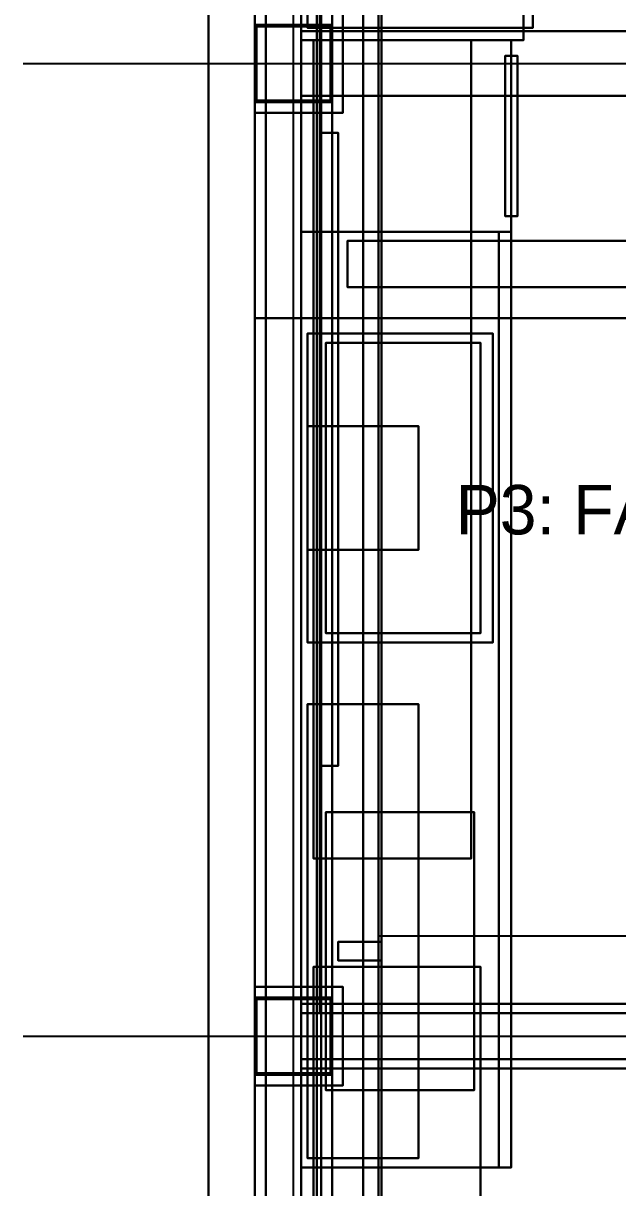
# Model space of a CAD drawing. Header units: metres. Extents: x -1 to 116, y -1 to 42.
# Drawn here: x -0.6 to 1.325, y 11.384 to 15.155 of the extents above; entities that cross this region are included whole.
import ezdxf

# ---------------------------------------------------------------- set-up
doc = ezdxf.new("R2010")
doc.units = ezdxf.units.M
for name, color, linetype in [('CANALON_OCULTO_PROPIO_3D', 8, 'CONTINUOUS'), ('CERCA_PERIMETRAL_3D', 8, 'CONTINUOUS'), ('COLUMNAS_3D', 1, 'CONTINUOUS'), ('CUBIERTA_CHALET_3D', 9, 'CONTINUOUS'), ('EJES_ESTRUCTURALES', 1, 'CONTINUOUS'), ('ESTRUCTURA_MADERA_CHALET_3D', 34, 'CONTINUOUS'), ('LOSA_PISO_3D', 8, 'CONTINUOUS'), ('MUROS_EXTERIORES_3D', 7, 'CONTINUOUS'), ('MUROS_INTERIORES_3D', 7, 'CONTINUOUS'), ('P2_COCINA_ISLA_3D', 34, 'CONTINUOUS'), ('P2_COLUMNAS_3D', 1, 'CONTINUOUS'), ('P2_LOSA_PISO_3D', 8, 'CONTINUOUS'), ('P2_MUROS_EXT_3D', 34, 'CONTINUOUS'), ('P3_COLUMNAS_METAL_NEGRO_3D', 8, 'CONTINUOUS'), ('P3_LOSA_STEELDECK_3D', 8, 'CONTINUOUS'), ('P3_MOBILIARIO_PRIVADO_3D', 34, 'CONTINUOUS'), ('P3_MUROS_EXT_3D', 34, 'CONTINUOUS'), ('P3_ROTULOS', 5, 'CONTINUOUS'), ('PB_MOBILIARIO_GARAJE_3D', 8, 'CONTINUOUS'), ('PB_TIMBER_FRAME_3D', 30, 'CONTINUOUS'), ('PB_ZOCALO_PIEDRA_3D', 8, 'CONTINUOUS'), ('TERRENO_3D', 3, 'CONTINUOUS')]:
    doc.layers.add(name, color=color, linetype=linetype)

msp = doc.modelspace()

# ---------------------------------------------------------------- linework, layer by layer
at = {"layer": 'CANALON_OCULTO_PROPIO_3D', "color": 8}
for points in [[(0.15, 7.45, 9.28), (0.35, 7.45, 9.28), (0.35, 24.71, 9.28), (0.15, 24.71, 9.28)], [(0.15, 7.45, 9.34), (0.35, 7.45, 9.34), (0.35, 24.71, 9.34), (0.15, 24.71, 9.34)], [(0.15, 7.45, 9.28), (0.15, 24.71, 9.28), (0.15, 24.71, 9.34), (0.15, 7.45, 9.34)], [(0.3, 7.45, 8.82), (0.55, 7.45, 8.82), (0.55, 24.71, 8.82), (0.3, 24.71, 8.82)], [(0.3, 7.45, 8.88), (0.55, 7.45, 8.88), (0.55, 24.71, 8.88), (0.3, 24.71, 8.88)], [(0.3, 7.45, 8.82), (0.3, 24.71, 8.82), (0.3, 24.71, 8.88), (0.3, 7.45, 8.88)], [(0.35, 7.45, 9.28), (0.35, 24.71, 9.28), (0.35, 24.71, 9.34), (0.35, 7.45, 9.34)], [(0.5, 7.45, 8.88), (0.56, 7.45, 8.88), (0.56, 24.71, 8.88), (0.5, 24.71, 8.88)], [(0.5, 7.45, 9.02), (0.56, 7.45, 9.02), (0.56, 24.71, 9.02), (0.5, 24.71, 9.02)], [(0.5, 7.45, 8.88), (0.5, 24.71, 8.88), (0.5, 24.71, 9.02), (0.5, 7.45, 9.02)], [(0.55, 7.45, 8.82), (0.55, 24.71, 8.82), (0.55, 24.71, 8.88), (0.55, 7.45, 8.88)], [(0.56, 7.45, 8.88), (0.56, 24.71, 8.88), (0.56, 24.71, 9.02), (0.56, 7.45, 9.02)]]:
    msp.add_3dface(points, dxfattribs=at)
at = {"layer": 'CERCA_PERIMETRAL_3D', "color": 8}
for points in [[(0, 11.3), (0.15, 11.3), (0.15, 24.706), (0, 24.706)], [(0, 11.3, 2.5), (0.15, 11.3, 2.5), (0.15, 24.706, 2.5), (0, 24.706, 2.5)], [(0, 11.3), (0, 24.706), (0, 24.706, 2.5), (0, 11.3, 2.5)], [(0.15, 11.3), (0.15, 24.706), (0.15, 24.706, 2.5), (0.15, 11.3, 2.5)]]:
    msp.add_3dface(points, dxfattribs=at)
at = {"layer": 'COLUMNAS_3D', "color": 1}
for points in [[(0.15, 14.9), (0.4, 14.9), (0.4, 15.15), (0.15, 15.15)], [(0.15, 14.9, 2.85), (0.4, 14.9, 2.85), (0.4, 15.15, 2.85), (0.15, 15.15, 2.85)], [(0.15, 15.15), (0.4, 15.15), (0.4, 15.15, 2.85), (0.15, 15.15, 2.85)], [(0.15, 14.9), (0.15, 15.15), (0.15, 15.15, 2.85), (0.15, 14.9, 2.85)], [(0.4, 14.9), (0.4, 15.15), (0.4, 15.15, 2.85), (0.4, 14.9, 2.85)], [(0.15, 14.9), (0.4, 14.9), (0.4, 14.9, 2.85), (0.15, 14.9, 2.85)], [(0.15, 11.75), (0.4, 11.75), (0.4, 12), (0.15, 12)], [(0.15, 11.75, 2.85), (0.4, 11.75, 2.85), (0.4, 12, 2.85), (0.15, 12, 2.85)], [(0.15, 12), (0.4, 12), (0.4, 12, 2.85), (0.15, 12, 2.85)], [(0.15, 11.75), (0.15, 12), (0.15, 12, 2.85), (0.15, 11.75, 2.85)], [(0.4, 11.75), (0.4, 12), (0.4, 12, 2.85), (0.4, 11.75, 2.85)], [(0.15, 11.75), (0.4, 11.75), (0.4, 11.75, 2.85), (0.15, 11.75, 2.85)]]:
    msp.add_3dface(points, dxfattribs=at)
at = {"layer": 'CUBIERTA_CHALET_3D', "color": 9}
for points in [[(0.4, 7.45, 8.9188), (2.45, 7.45, 10.1997), (2.45, 24.71, 10.1997), (0.4, 24.71, 8.9188)], [(0.4, 7.45, 9.0988), (2.45, 7.45, 10.3797), (2.45, 24.71, 10.3797), (0.4, 24.71, 9.0988)], [(0.4, 7.45, 8.9188), (0.4, 24.71, 8.9188), (0.4, 24.71, 9.0988), (0.4, 7.45, 9.0988)]]:
    msp.add_3dface(points, dxfattribs=at)
at = {"layer": 'EJES_ESTRUCTURALES', "color": 1}
for p, q in [((0.275, 1.8), (0.275, 25.51)), ((-0.6, 15.025), (10.4, 15.025)), ((-0.6, 11.875), (10.4, 11.875))]:
    msp.add_line(p, q, dxfattribs=at)
at = {"layer": 'ESTRUCTURA_MADERA_CHALET_3D', "color": 34}
for points in [[(0.45, 14.3, 8.67), (9.15, 14.3, 8.67), (9.15, 14.45, 8.67), (0.45, 14.45, 8.67)], [(0.45, 14.3, 8.85), (9.15, 14.3, 8.85), (9.15, 14.45, 8.85), (0.45, 14.45, 8.85)], [(0.45, 14.45, 8.67), (9.15, 14.45, 8.67), (9.15, 14.45, 8.85), (0.45, 14.45, 8.85)], [(0.45, 14.3, 8.67), (0.45, 14.45, 8.67), (0.45, 14.45, 8.85), (0.45, 14.3, 8.85)], [(0.45, 14.3, 8.67), (9.15, 14.3, 8.67), (9.15, 14.3, 8.85), (0.45, 14.3, 8.85)]]:
    msp.add_3dface(points, dxfattribs=at)
at = {"layer": 'LOSA_PISO_3D', "color": 8}
for points in [[(0.15, 10.35, -0.15), (9.15, 10.35, -0.15), (9.15, 24.71, -0.15), (0.15, 24.71, -0.15)], [(0.15, 10.35), (9.15, 10.35), (9.15, 24.71), (0.15, 24.71)], [(0.15, 10.35, -0.15), (0.15, 24.71, -0.15), (0.15, 24.71), (0.15, 10.35)]]:
    msp.add_3dface(points, dxfattribs=at)
at = {"layer": 'MUROS_EXTERIORES_3D', "color": 7}
for points in [[(0.15, 3), (0.3, 3), (0.3, 24.71), (0.15, 24.71)], [(0.15, 3, 2.85), (0.3, 3, 2.85), (0.3, 24.71, 2.85), (0.15, 24.71, 2.85)], [(0.15, 3), (0.15, 24.71), (0.15, 24.71, 2.85), (0.15, 3, 2.85)], [(0.3, 3), (0.3, 24.71), (0.3, 24.71, 2.85), (0.3, 3, 2.85)]]:
    msp.add_3dface(points, dxfattribs=at)
at = {"layer": 'MUROS_INTERIORES_3D', "color": 7}
for points in [[(0.3, 11.8), (1.6, 11.8), (1.6, 11.95), (0.3, 11.95)], [(0.3, 11.8, 2.85), (1.6, 11.8, 2.85), (1.6, 11.95, 2.85), (0.3, 11.95, 2.85)], [(0.3, 11.95), (1.6, 11.95), (1.6, 11.95, 2.85), (0.3, 11.95, 2.85)], [(0.3, 11.8), (0.3, 11.95), (0.3, 11.95, 2.85), (0.3, 11.8, 2.85)], [(0.3, 11.8), (1.6, 11.8), (1.6, 11.8, 2.85), (0.3, 11.8, 2.85)]]:
    msp.add_3dface(points, dxfattribs=at)
at = {"layer": 'P2_COCINA_ISLA_3D', "color": 34}
for points in [[(0.3, 15.1, 4.98), (1.02, 15.1, 4.98), (1.02, 16.1, 4.98), (0.3, 16.1, 4.98)], [(0.3, 15.1, 5.3), (1.02, 15.1, 5.3), (1.02, 16.1, 5.3), (0.3, 16.1, 5.3)], [(0.3, 15.1, 4.98), (0.3, 16.1, 4.98), (0.3, 16.1, 5.3), (0.3, 15.1, 5.3)], [(1.02, 15.1, 4.98), (1.02, 16.1, 4.98), (1.02, 16.1, 5.3), (1.02, 15.1, 5.3)], [(0.3, 14.48, 3), (0.98, 14.48, 3), (0.98, 15.1, 3), (0.3, 15.1, 3)], [(0.3, 14.48, 5.3), (0.98, 14.48, 5.3), (0.98, 15.1, 5.3), (0.3, 15.1, 5.3)], [(0.3, 15.1, 3), (0.98, 15.1, 3), (0.98, 15.1, 5.3), (0.3, 15.1, 5.3)], [(0.3, 14.48, 3), (0.3, 15.1, 3), (0.3, 15.1, 5.3), (0.3, 14.48, 5.3)], [(0.3, 15.1, 4.98), (1.02, 15.1, 4.98), (1.02, 15.1, 5.3), (0.3, 15.1, 5.3)], [(0.98, 14.48, 3), (0.98, 15.1, 3), (0.98, 15.1, 5.3), (0.98, 14.48, 5.3)], [(0.3, 11.45, 3), (0.94, 11.45, 3), (0.94, 14.48, 3), (0.3, 14.48, 3)], [(0.3, 11.45, 3.86), (0.94, 11.45, 3.86), (0.94, 14.48, 3.86), (0.3, 14.48, 3.86)], [(0.3, 14.48, 3), (0.94, 14.48, 3), (0.94, 14.48, 3.86), (0.3, 14.48, 3.86)], [(0.3, 11.45, 3), (0.3, 14.48, 3), (0.3, 14.48, 3.86), (0.3, 11.45, 3.86)], [(0.3, 14.48, 3), (0.98, 14.48, 3), (0.98, 14.48, 5.3), (0.3, 14.48, 5.3)], [(0.94, 11.45, 3), (0.94, 14.48, 3), (0.94, 14.48, 3.86), (0.94, 11.45, 3.86)], [(0.32, 11.48, 4.55), (0.68, 11.48, 4.55), (0.68, 12.95, 4.55), (0.32, 12.95, 4.55)], [(0.32, 11.48, 5.3), (0.68, 11.48, 5.3), (0.68, 12.95, 5.3), (0.32, 12.95, 5.3)], [(0.32, 12.95, 4.55), (0.68, 12.95, 4.55), (0.68, 12.95, 5.3), (0.32, 12.95, 5.3)], [(0.32, 11.48, 4.55), (0.32, 12.95, 4.55), (0.32, 12.95, 5.3), (0.32, 11.48, 5.3)], [(0.68, 11.48, 4.55), (0.68, 12.95, 4.55), (0.68, 12.95, 5.3), (0.68, 11.48, 5.3)], [(0.32, 11.48, 4.55), (0.68, 11.48, 4.55), (0.68, 11.48, 5.3), (0.32, 11.48, 5.3)], [(0.3, 11.45, 3), (0.94, 11.45, 3), (0.94, 11.45, 3.86), (0.3, 11.45, 3.86)]]:
    msp.add_3dface(points, dxfattribs=at)
at = {"layer": 'P2_COCINA_ISLA_3D', "color": 8}
for points in [[(0.32, 15.14, 3), (1.05, 15.14, 3), (1.05, 16.04, 3), (0.32, 16.04, 3)], [(0.32, 15.14, 4.94), (1.05, 15.14, 4.94), (1.05, 16.04, 4.94), (0.32, 16.04, 4.94)], [(0.32, 15.14, 3), (0.32, 16.04, 3), (0.32, 16.04, 4.94), (0.32, 15.14, 4.94)], [(1.05, 15.14, 3), (1.05, 16.04, 3), (1.05, 16.04, 4.94), (1.05, 15.14, 4.94)], [(0.32, 15.14, 3), (1.05, 15.14, 3), (1.05, 15.14, 4.94), (0.32, 15.14, 4.94)], [(0.96, 14.53, 3.72), (1, 14.53, 3.72), (1, 15.05, 3.72), (0.96, 15.05, 3.72)], [(0.96, 14.53, 4.32), (1, 14.53, 4.32), (1, 15.05, 4.32), (0.96, 15.05, 4.32)], [(0.96, 15.05, 3.72), (1, 15.05, 3.72), (1, 15.05, 4.32), (0.96, 15.05, 4.32)], [(0.96, 14.53, 3.72), (0.96, 15.05, 3.72), (0.96, 15.05, 4.32), (0.96, 14.53, 4.32)], [(0.96, 14.53, 4.4), (1, 14.53, 4.4), (1, 15.05, 4.4), (0.96, 15.05, 4.4)], [(0.96, 14.53, 4.8), (1, 14.53, 4.8), (1, 15.05, 4.8), (0.96, 15.05, 4.8)], [(0.96, 15.05, 4.4), (1, 15.05, 4.4), (1, 15.05, 4.8), (0.96, 15.05, 4.8)], [(0.96, 14.53, 4.4), (0.96, 15.05, 4.4), (0.96, 15.05, 4.8), (0.96, 14.53, 4.8)], [(1, 14.53, 3.72), (1, 15.05, 3.72), (1, 15.05, 4.32), (1, 14.53, 4.32)], [(1, 14.53, 4.4), (1, 15.05, 4.4), (1, 15.05, 4.8), (1, 14.53, 4.8)], [(0.96, 14.53, 3.72), (1, 14.53, 3.72), (1, 14.53, 4.32), (0.96, 14.53, 4.32)], [(0.96, 14.53, 4.4), (1, 14.53, 4.4), (1, 14.53, 4.8), (0.96, 14.53, 4.8)], [(0.3, 11.45, 3.86), (0.98, 11.45, 3.86), (0.98, 14.48, 3.86), (0.3, 14.48, 3.86)], [(0.3, 11.45, 3.92), (0.98, 11.45, 3.92), (0.98, 14.48, 3.92), (0.3, 14.48, 3.92)], [(0.3, 14.48, 3.86), (0.98, 14.48, 3.86), (0.98, 14.48, 3.92), (0.3, 14.48, 3.92)], [(0.3, 11.45, 3.86), (0.3, 14.48, 3.86), (0.3, 14.48, 3.92), (0.3, 11.45, 3.92)], [(0.98, 11.45, 3.86), (0.98, 14.48, 3.86), (0.98, 14.48, 3.92), (0.98, 11.45, 3.92)], [(0.32, 13.15, 4.65), (0.92, 13.15, 4.65), (0.92, 14.15, 4.65), (0.32, 14.15, 4.65)], [(0.32, 13.15, 4.82), (0.92, 13.15, 4.82), (0.92, 14.15, 4.82), (0.32, 14.15, 4.82)], [(0.32, 14.15, 4.65), (0.92, 14.15, 4.65), (0.92, 14.15, 4.82), (0.32, 14.15, 4.82)], [(0.32, 13.15, 4.65), (0.32, 14.15, 4.65), (0.32, 14.15, 4.82), (0.32, 13.15, 4.82)], [(0.92, 13.15, 4.65), (0.92, 14.15, 4.65), (0.92, 14.15, 4.82), (0.92, 13.15, 4.82)], [(0.38, 13.18, 3.92), (0.88, 13.18, 3.92), (0.88, 14.12, 3.92), (0.38, 14.12, 3.92)], [(0.38, 13.18, 3.96), (0.88, 13.18, 3.96), (0.88, 14.12, 3.96), (0.38, 14.12, 3.96)], [(0.38, 14.12, 3.92), (0.88, 14.12, 3.92), (0.88, 14.12, 3.96), (0.38, 14.12, 3.96)], [(0.38, 13.18, 3.92), (0.38, 14.12, 3.92), (0.38, 14.12, 3.96), (0.38, 13.18, 3.96)], [(0.88, 13.18, 3.92), (0.88, 14.12, 3.92), (0.88, 14.12, 3.96), (0.88, 13.18, 3.96)], [(0.32, 13.45, 4.82), (0.68, 13.45, 4.82), (0.68, 13.85, 4.82), (0.32, 13.85, 4.82)], [(0.32, 13.45, 5.85), (0.68, 13.45, 5.85), (0.68, 13.85, 5.85), (0.32, 13.85, 5.85)], [(0.32, 13.85, 4.82), (0.68, 13.85, 4.82), (0.68, 13.85, 5.85), (0.32, 13.85, 5.85)], [(0.32, 13.45, 4.82), (0.32, 13.85, 4.82), (0.32, 13.85, 5.85), (0.32, 13.45, 5.85)], [(0.68, 13.45, 4.82), (0.68, 13.85, 4.82), (0.68, 13.85, 5.85), (0.68, 13.45, 5.85)], [(0.32, 13.45, 4.82), (0.68, 13.45, 4.82), (0.68, 13.45, 5.85), (0.32, 13.45, 5.85)], [(0.38, 13.18, 3.92), (0.88, 13.18, 3.92), (0.88, 13.18, 3.96), (0.38, 13.18, 3.96)], [(0.32, 13.15, 4.65), (0.92, 13.15, 4.65), (0.92, 13.15, 4.82), (0.32, 13.15, 4.82)], [(0.3, 11.45, 3.86), (0.98, 11.45, 3.86), (0.98, 11.45, 3.92), (0.3, 11.45, 3.92)]]:
    msp.add_3dface(points, dxfattribs=at)
at = {"layer": 'P2_COCINA_ISLA_3D', "color": 7}
for points in [[(0.38, 11.7, 3.92), (0.86, 11.7, 3.92), (0.86, 12.6, 3.92), (0.38, 12.6, 3.92)], [(0.38, 11.7, 3.95), (0.86, 11.7, 3.95), (0.86, 12.6, 3.95), (0.38, 12.6, 3.95)], [(0.38, 12.6, 3.92), (0.86, 12.6, 3.92), (0.86, 12.6, 3.95), (0.38, 12.6, 3.95)], [(0.38, 11.7, 3.92), (0.38, 12.6, 3.92), (0.38, 12.6, 3.95), (0.38, 11.7, 3.95)], [(0.86, 11.7, 3.92), (0.86, 12.6, 3.92), (0.86, 12.6, 3.95), (0.86, 11.7, 3.95)], [(0.42, 12.12, 3.95), (0.56, 12.12, 3.95), (0.56, 12.18, 3.95), (0.42, 12.18, 3.95)], [(0.42, 12.12, 4.25), (0.56, 12.12, 4.25), (0.56, 12.18, 4.25), (0.42, 12.18, 4.25)], [(0.42, 12.18, 3.95), (0.56, 12.18, 3.95), (0.56, 12.18, 4.25), (0.42, 12.18, 4.25)], [(0.42, 12.12, 3.95), (0.42, 12.18, 3.95), (0.42, 12.18, 4.25), (0.42, 12.12, 4.25)], [(0.56, 12.12, 3.95), (0.56, 12.18, 3.95), (0.56, 12.18, 4.25), (0.56, 12.12, 4.25)], [(0.42, 12.12, 3.95), (0.56, 12.12, 3.95), (0.56, 12.12, 4.25), (0.42, 12.12, 4.25)], [(0.38, 11.7, 3.92), (0.86, 11.7, 3.92), (0.86, 11.7, 3.95), (0.38, 11.7, 3.95)]]:
    msp.add_3dface(points, dxfattribs=at)
at = {"layer": 'P2_COLUMNAS_3D', "color": 1}
for points in [[(0.15, 14.9, 3), (0.4, 14.9, 3), (0.4, 15.15, 3), (0.15, 15.15, 3)], [(0.15, 14.9, 5.85), (0.4, 14.9, 5.85), (0.4, 15.15, 5.85), (0.15, 15.15, 5.85)], [(0.15, 15.15, 3), (0.4, 15.15, 3), (0.4, 15.15, 5.85), (0.15, 15.15, 5.85)], [(0.15, 14.9, 3), (0.15, 15.15, 3), (0.15, 15.15, 5.85), (0.15, 14.9, 5.85)], [(0.4, 14.9, 3), (0.4, 15.15, 3), (0.4, 15.15, 5.85), (0.4, 14.9, 5.85)], [(0.15, 14.9, 3), (0.4, 14.9, 3), (0.4, 14.9, 5.85), (0.15, 14.9, 5.85)], [(0.15, 11.75, 3), (0.4, 11.75, 3), (0.4, 12, 3), (0.15, 12, 3)], [(0.15, 11.75, 5.85), (0.4, 11.75, 5.85), (0.4, 12, 5.85), (0.15, 12, 5.85)], [(0.15, 12, 3), (0.4, 12, 3), (0.4, 12, 5.85), (0.15, 12, 5.85)], [(0.15, 11.75, 3), (0.15, 12, 3), (0.15, 12, 5.85), (0.15, 11.75, 5.85)], [(0.4, 11.75, 3), (0.4, 12, 3), (0.4, 12, 5.85), (0.4, 11.75, 5.85)], [(0.15, 11.75, 3), (0.4, 11.75, 3), (0.4, 11.75, 5.85), (0.15, 11.75, 5.85)]]:
    msp.add_3dface(points, dxfattribs=at)
at = {"layer": 'P2_LOSA_PISO_3D', "color": 8}
for points in [[(0.15, 10.35, 2.85), (9.15, 10.35, 2.85), (9.15, 24.71, 2.85), (0.15, 24.71, 2.85)], [(0.15, 10.35, 3), (9.15, 10.35, 3), (9.15, 24.71, 3), (0.15, 24.71, 3)], [(0.15, 10.35, 2.85), (0.15, 24.71, 2.85), (0.15, 24.71, 3), (0.15, 10.35, 3)]]:
    msp.add_3dface(points, dxfattribs=at)
at = {"layer": 'P2_MUROS_EXT_3D', "color": 34}
for points in [[(0.15, 3, 3), (0.3, 3, 3), (0.3, 24.71, 3), (0.15, 24.71, 3)], [(0.15, 3, 5.85), (0.3, 3, 5.85), (0.3, 24.71, 5.85), (0.15, 24.71, 5.85)], [(0.15, 3, 3), (0.15, 24.71, 3), (0.15, 24.71, 5.85), (0.15, 3, 5.85)], [(0.3, 3, 3), (0.3, 24.71, 3), (0.3, 24.71, 5.85), (0.3, 3, 5.85)]]:
    msp.add_3dface(points, dxfattribs=at)
at = {"layer": 'P3_COLUMNAS_METAL_NEGRO_3D', "color": 8}
for points in [[(0.185, 3.15, 5.8), (0.365, 3.15, 5.8), (0.365, 24.71, 5.8), (0.185, 24.71, 5.8)], [(0.185, 3.15, 5.85), (0.365, 3.15, 5.85), (0.365, 24.71, 5.85), (0.185, 24.71, 5.85)], [(0.185, 3.15, 5.8), (0.185, 24.71, 5.8), (0.185, 24.71, 5.85), (0.185, 3.15, 5.85)], [(0.365, 3.15, 5.8), (0.365, 24.71, 5.8), (0.365, 24.71, 5.85), (0.365, 3.15, 5.85)], [(0.15, 14.865, 6), (0.435, 14.865, 6), (0.435, 15.185, 6), (0.15, 15.185, 6)], [(0.15, 14.865, 6.03), (0.435, 14.865, 6.03), (0.435, 15.185, 6.03), (0.15, 15.185, 6.03)], [(0.15, 14.865, 6), (0.15, 15.185, 6), (0.15, 15.185, 6.03), (0.15, 14.865, 6.03)], [(0.435, 14.865, 6), (0.435, 15.185, 6), (0.435, 15.185, 6.03), (0.435, 14.865, 6.03)], [(0.155, 14.905, 6), (0.395, 14.905, 6), (0.395, 15.145, 6), (0.155, 15.145, 6)], [(0.155, 14.905, 8.8406), (0.395, 14.905, 8.8406), (0.395, 15.145, 8.8406), (0.155, 15.145, 8.8406)], [(0.155, 15.145, 6), (0.395, 15.145, 6), (0.395, 15.145, 8.8406), (0.155, 15.145, 8.8406)], [(0.155, 14.905, 6), (0.155, 15.145, 6), (0.155, 15.145, 8.8406), (0.155, 14.905, 8.8406)], [(0.395, 14.905, 6), (0.395, 15.145, 6), (0.395, 15.145, 8.8406), (0.395, 14.905, 8.8406)], [(0.155, 14.905, 6), (0.395, 14.905, 6), (0.395, 14.905, 8.8406), (0.155, 14.905, 8.8406)], [(0.15, 14.865, 6), (0.435, 14.865, 6), (0.435, 14.865, 6.03), (0.15, 14.865, 6.03)], [(0.15, 11.715, 6), (0.435, 11.715, 6), (0.435, 12.035, 6), (0.15, 12.035, 6)], [(0.15, 11.715, 6.03), (0.435, 11.715, 6.03), (0.435, 12.035, 6.03), (0.15, 12.035, 6.03)], [(0.15, 12.035, 6), (0.435, 12.035, 6), (0.435, 12.035, 6.03), (0.15, 12.035, 6.03)], [(0.15, 11.715, 6), (0.15, 12.035, 6), (0.15, 12.035, 6.03), (0.15, 11.715, 6.03)], [(0.435, 11.715, 6), (0.435, 12.035, 6), (0.435, 12.035, 6.03), (0.435, 11.715, 6.03)], [(0.155, 11.755, 6), (0.395, 11.755, 6), (0.395, 11.995, 6), (0.155, 11.995, 6)], [(0.155, 11.755, 8.8406), (0.395, 11.755, 8.8406), (0.395, 11.995, 8.8406), (0.155, 11.995, 8.8406)], [(0.155, 11.995, 6), (0.395, 11.995, 6), (0.395, 11.995, 8.8406), (0.155, 11.995, 8.8406)], [(0.155, 11.755, 6), (0.155, 11.995, 6), (0.155, 11.995, 8.8406), (0.155, 11.755, 8.8406)], [(0.395, 11.755, 6), (0.395, 11.995, 6), (0.395, 11.995, 8.8406), (0.395, 11.755, 8.8406)], [(0.155, 11.755, 6), (0.395, 11.755, 6), (0.395, 11.755, 8.8406), (0.155, 11.755, 8.8406)], [(0.15, 11.715, 6), (0.435, 11.715, 6), (0.435, 11.715, 6.03), (0.15, 11.715, 6.03)]]:
    msp.add_3dface(points, dxfattribs=at)
at = {"layer": 'P3_LOSA_STEELDECK_3D', "color": 8}
for points in [[(0.15, 10.4, 5.85), (9.15, 10.4, 5.85), (9.15, 24.71, 5.85), (0.15, 24.71, 5.85)], [(0.15, 10.4, 6), (9.15, 10.4, 6), (9.15, 24.71, 6), (0.15, 24.71, 6)], [(0.15, 10.4, 5.85), (0.15, 24.71, 5.85), (0.15, 24.71, 6), (0.15, 10.4, 6)]]:
    msp.add_3dface(points, dxfattribs=at)
at = {"layer": 'P3_MOBILIARIO_PRIVADO_3D', "color": 34}
for points in [[(0.34, 12.45, 6), (0.85, 12.45, 6), (0.85, 15.1, 6), (0.34, 15.1, 6)], [(0.34, 12.45, 6.55), (0.85, 12.45, 6.55), (0.85, 15.1, 6.55), (0.34, 15.1, 6.55)], [(0.34, 15.1, 6), (0.85, 15.1, 6), (0.85, 15.1, 6.55), (0.34, 15.1, 6.55)], [(0.34, 12.45, 6), (0.34, 15.1, 6), (0.34, 15.1, 6.55), (0.34, 12.45, 6.55)], [(0.85, 12.45, 6), (0.85, 15.1, 6), (0.85, 15.1, 6.55), (0.85, 12.45, 6.55)], [(0.34, 12.45, 6), (0.85, 12.45, 6), (0.85, 12.45, 6.55), (0.34, 12.45, 6.55)], [(0.34, 10.65, 6), (0.88, 10.65, 6), (0.88, 12.1, 6), (0.34, 12.1, 6)], [(0.34, 10.65, 6.9), (0.88, 10.65, 6.9), (0.88, 12.1, 6.9), (0.34, 12.1, 6.9)], [(0.34, 12.1, 6), (0.88, 12.1, 6), (0.88, 12.1, 6.9), (0.34, 12.1, 6.9)], [(0.34, 10.65, 6), (0.34, 12.1, 6), (0.34, 12.1, 6.9), (0.34, 10.65, 6.9)], [(0.88, 10.65, 6), (0.88, 12.1, 6), (0.88, 12.1, 6.9), (0.88, 10.65, 6.9)]]:
    msp.add_3dface(points, dxfattribs=at)
at = {"layer": 'P3_MOBILIARIO_PRIVADO_3D', "color": 8}
for points in [[(0.36, 12.75, 6.8), (0.42, 12.75, 6.8), (0.42, 14.8, 6.8), (0.36, 14.8, 6.8)], [(0.36, 12.75, 7.92), (0.42, 12.75, 7.92), (0.42, 14.8, 7.92), (0.36, 14.8, 7.92)], [(0.36, 14.8, 6.8), (0.42, 14.8, 6.8), (0.42, 14.8, 7.92), (0.36, 14.8, 7.92)], [(0.36, 12.75, 6.8), (0.36, 14.8, 6.8), (0.36, 14.8, 7.92), (0.36, 12.75, 7.92)], [(0.42, 12.75, 6.8), (0.42, 14.8, 6.8), (0.42, 14.8, 7.92), (0.42, 12.75, 7.92)], [(0.36, 12.75, 6.8), (0.42, 12.75, 6.8), (0.42, 12.75, 7.92), (0.36, 12.75, 7.92)]]:
    msp.add_3dface(points, dxfattribs=at)
at = {"layer": 'P3_MUROS_EXT_3D', "color": 34}
for points in [[(0.15, 7.45, 6), (0.3, 7.45, 6), (0.3, 24.71, 6), (0.15, 24.71, 6)], [(0.15, 7.45, 9.28), (0.3, 7.45, 9.28), (0.3, 24.71, 9.28), (0.15, 24.71, 9.28)], [(0.15, 7.45, 6), (0.15, 24.71, 6), (0.15, 24.71, 9.28), (0.15, 7.45, 9.28)], [(0.3, 7.45, 6), (0.3, 24.71, 6), (0.3, 24.71, 9.28), (0.3, 7.45, 9.28)]]:
    msp.add_3dface(points, dxfattribs=at)
at = {"layer": 'PB_MOBILIARIO_GARAJE_3D', "color": 8}
for q in [(0.55, 17.6, 0.005), (2.65, 12.2, 0.005)]:
    msp.add_line((0.55, 12.2, 0.005), q, dxfattribs=at)
at = {"layer": 'PB_TIMBER_FRAME_3D', "color": 34}
for points in [[(0.3, 14.92, 2.65), (3.3, 14.92, 2.65), (3.3, 15.13, 2.65), (0.3, 15.13, 2.65)], [(0.3, 14.92, 2.85), (3.3, 14.92, 2.85), (3.3, 15.13, 2.85), (0.3, 15.13, 2.85)], [(0.3, 15.13, 2.65), (3.3, 15.13, 2.65), (3.3, 15.13, 2.85), (0.3, 15.13, 2.85)], [(0.3, 14.92, 2.65), (0.3, 15.13, 2.65), (0.3, 15.13, 2.85), (0.3, 14.92, 2.85)], [(0.3, 14.92, 2.65), (3.3, 14.92, 2.65), (3.3, 14.92, 2.85), (0.3, 14.92, 2.85)], [(0.3, 11.77, 2.65), (3.3, 11.77, 2.65), (3.3, 11.98, 2.65), (0.3, 11.98, 2.65)], [(0.3, 11.77, 2.85), (3.3, 11.77, 2.85), (3.3, 11.98, 2.85), (0.3, 11.98, 2.85)], [(0.3, 11.98, 2.65), (3.3, 11.98, 2.65), (3.3, 11.98, 2.85), (0.3, 11.98, 2.85)], [(0.3, 11.77, 2.65), (0.3, 11.98, 2.65), (0.3, 11.98, 2.85), (0.3, 11.77, 2.85)], [(0.3, 11.77, 2.65), (3.3, 11.77, 2.65), (3.3, 11.77, 2.85), (0.3, 11.77, 2.85)]]:
    msp.add_3dface(points, dxfattribs=at)
at = {"layer": 'PB_ZOCALO_PIEDRA_3D', "color": 8}
for points in [[(0.3, 11.95), (0.36, 11.95), (0.36, 24.56), (0.3, 24.56)], [(0.3, 11.95, 1.05), (0.36, 11.95, 1.05), (0.36, 24.56, 1.05), (0.3, 24.56, 1.05)], [(0.3, 11.95), (0.3, 24.56), (0.3, 24.56, 1.05), (0.3, 11.95, 1.05)], [(0.36, 11.95), (0.36, 24.56), (0.36, 24.56, 1.05), (0.36, 11.95, 1.05)], [(0.3, 11.95), (0.36, 11.95), (0.36, 11.95, 1.05), (0.3, 11.95, 1.05)]]:
    msp.add_3dface(points, dxfattribs=at)
at = {"layer": 'TERRENO_3D', "color": 3}
for points in [[(0.15, 14.2, -1.25), (9, 14.2, -1.25), (9, 24.71, -0.2), (0.15, 24.71, -0.2)], [(0.15, 14.2, -1.05), (9, 14.2, -1.05), (9, 24.71, -0.15), (0.15, 24.71, -0.15)], [(0.15, 14.2, -1.25), (0.15, 24.71, -0.2), (0.15, 24.71, -0.15), (0.15, 14.2, -1.05)], [(0.15, 11.3, -2.75), (9, 11.3, -2.75), (9, 14.2, -1.25), (0.15, 14.2, -1.25)], [(0.15, 11.3, -2.55), (9, 11.3, -2.55), (9, 14.2, -1.05), (0.15, 14.2, -1.05)], [(0.15, 14.2, -1.25), (9, 14.2, -1.25), (9, 14.2, -1.05), (0.15, 14.2, -1.05)], [(0.15, 11.3, -2.75), (0.15, 14.2, -1.25), (0.15, 14.2, -1.05), (0.15, 11.3, -2.55)], [(0.15, 14.2, -1.25), (9, 14.2, -1.25), (9, 14.2, -1.05), (0.15, 14.2, -1.05)]]:
    msp.add_3dface(points, dxfattribs=at)

# ---------------------------------------------------------------- texts
at = {"layer": 'P3_ROTULOS', "color": 5}
msp.add_text('P3: FAMILY ROOM / CINE 85" (POZO REAL DE LUZ Y AIRE CLARABOYA)', height=0.16, dxfattribs=at).set_placement((0.8, 13.5, 6.05))

doc.saveas('drawing.dxf')
